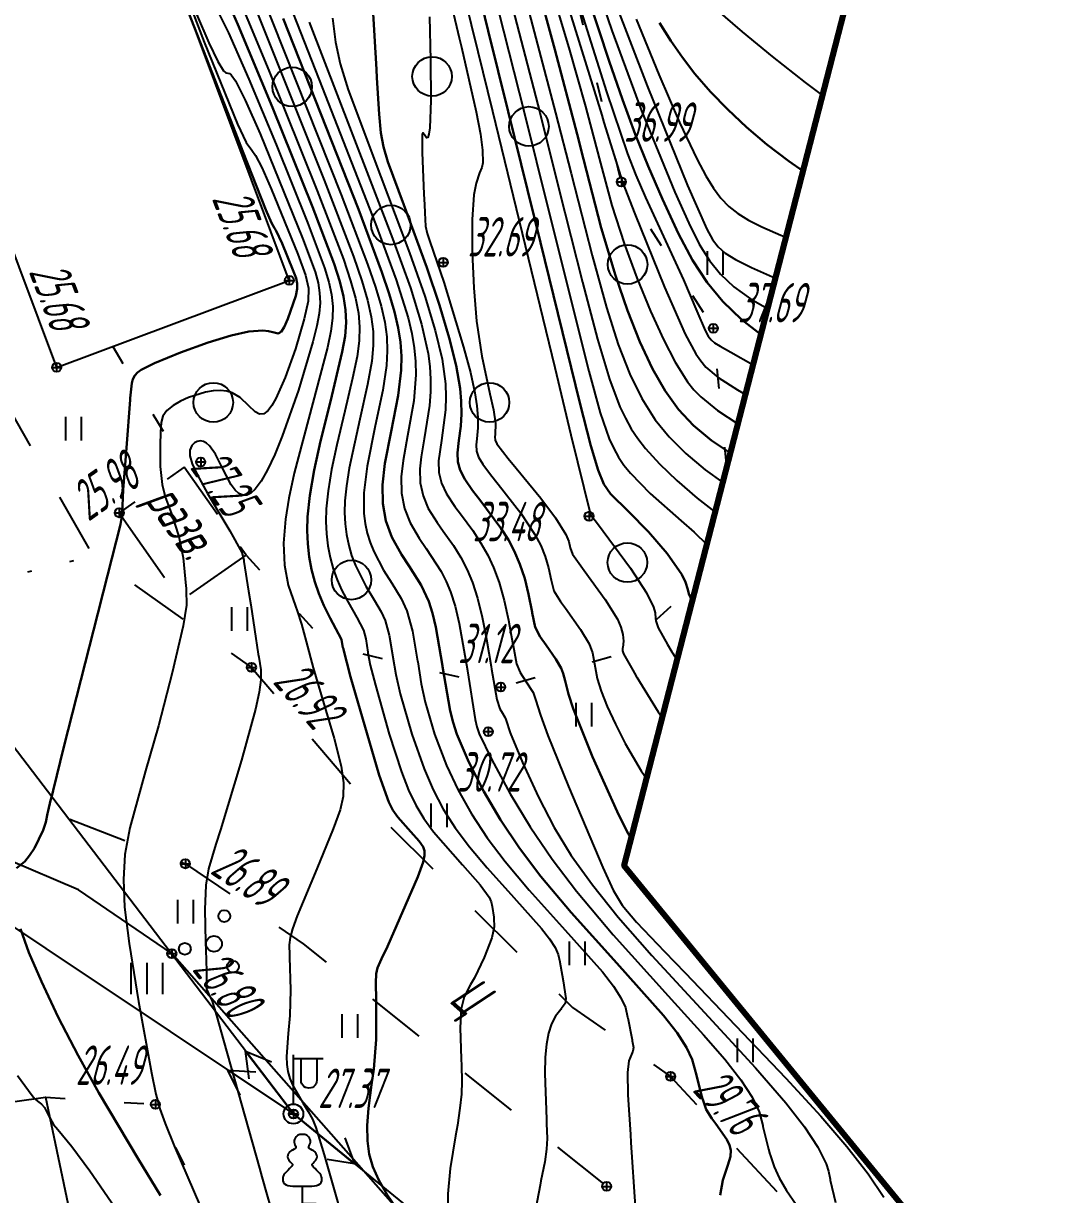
# Model space of a CAD drawing. Extents: x 1233805 to 1234355, y 654698 to 655114.
# Drawn here: x 1234247.84 to 1234273.72, y 654928.25 to 654957.94 of the extents above; entities that cross this region are included whole.
import ezdxf

# ---------------------------------------------------------------- set-up
doc = ezdxf.new("R2010")
doc.units = 0
for name, pattern in [('ИИDash_05_15', [2, 0.5, -1.5]), ('ИИDash_15_15', [3, 1.5, -1.5]), ('ИИDash_20_10', [3, 2, -1]), ('ИИDot', [1, 0, -1])]:
    doc.linetypes.add(name, pattern=pattern)
for name, color, linetype, lineweight in [('ИИ_ГОРИЗОНТАЛИ_ОСН', 32, 'Continuous', 25), ('ИИ_ГОРИЗОНТАЛИ_УТОЛЩ', 32, 'Continuous', 30), ('ИИ_ДОРОГИ_АД', 7, 'Continuous', 25), ('ИИ_ЛЭП_НН', 250, 'Continuous', 25), ('ИИ_ОГРАДЫ', 7, 'Continuous', 25), ('ИИ_ОТМЕТКИ', 7, 'Continuous', 25), ('ИИ_СООРУЖЕНИЕ', 7, 'Continuous', 25), ('ИИ_СТРОЕНИЕ', 7, 'Continuous', 25), ('ИИ_УГОДЬЯ', 7, 'Continuous', 25)]:
    doc.layers.add(name, color=color, linetype=linetype, lineweight=lineweight)
doc.layers.add('Оформление точек', color=7, linetype='Continuous')
doc.styles.add('VNIPISIMPLEXCUR', font='simplex.shx', dxfattribs={"width": 0.8, "oblique": 15})
doc.styles.add('ГОСТ 2.304 КУРСИВ', font='cs_gost2304.shx', dxfattribs={"oblique": 15})
doc.linetypes.add('ИИ052801П', pattern='A,2,[39,3dservice.shx,S=0.8,R=0,X=0,Y=0],2', length=4)
doc.linetypes.add('ИИ054751', pattern='A,2.5,[1,3dservice.shx,S=0.8,R=0,X=0,Y=0],2.5', length=5)

# ---------------------------------------------------------------- blocks, each defined once
blk = doc.blocks.new('ИИ05401')
at = {"color": 0, "linetype": 'Continuous', "lineweight": 25}
for points in [[(-0.4, 1.2), (-0.4, 0)], [(0.4, 1.2), (0.4, 0)]]:
    blk.add_lwpolyline(points, dxfattribs=at)
blk = doc.blocks.new('ИИ053881')
at = {"color": 0, "linetype": 'Continuous', "lineweight": 25}
blk.add_lwpolyline([(0, 0.875), (0.129, 0.876), (0.342, 0.878), (0.479, 0.882), (0.614, 0.891), (0.726, 0.907), (0.816, 0.94), (0.906, 1), (0.956, 1.071), (0.983, 1.151), (0.991, 1.231), (0.986, 1.295), (0.963, 1.379), (0.932, 1.445), (0.884, 1.516), (0.798, 1.61), (0.719, 1.692), (0.646, 1.766), (0.575, 1.842), (0.536, 1.889), (0.511, 1.929), (0.501, 1.967), (0.504, 1.992), (0.518, 2.017), (0.545, 2.049), (0.608, 2.115), (0.679, 2.198), (0.732, 2.29), (0.745, 2.372), (0.736, 2.444), (0.709, 2.515), (0.672, 2.575), (0.633, 2.617), (0.596, 2.646), (0.548, 2.678), (0.495, 2.709), (0.408, 2.76), (0.363, 2.789), (0.336, 2.812), (0.324, 2.831), (0.321, 2.846), (0.325, 2.865), (0.335, 2.89), (0.353, 2.928), (0.372, 2.968), (0.4, 3.034), (0.413, 3.103), (0.412, 3.19), (0.398, 3.247), (0.363, 3.319), (0.32, 3.377), (0.284, 3.414), (0.246, 3.444), (0.181, 3.476), (0.125, 3.489), (0.07, 3.496), (0, 3.5), (-0.07, 3.496), (-0.125, 3.489), (-0.181, 3.476), (-0.246, 3.444), (-0.284, 3.414), (-0.32, 3.377), (-0.363, 3.319), (-0.398, 3.247), (-0.412, 3.19), (-0.413, 3.103), (-0.4, 3.034), (-0.372, 2.968), (-0.353, 2.928), (-0.335, 2.89), (-0.325, 2.865), (-0.321, 2.846), (-0.324, 2.831), (-0.336, 2.812), (-0.363, 2.789), (-0.408, 2.76), (-0.495, 2.709), (-0.548, 2.678), (-0.596, 2.646), (-0.633, 2.617), (-0.672, 2.575), (-0.709, 2.515), (-0.736, 2.444), (-0.745, 2.372), (-0.732, 2.29), (-0.679, 2.198), (-0.608, 2.115), (-0.545, 2.049), (-0.518, 2.017), (-0.504, 1.992), (-0.501, 1.967), (-0.511, 1.929), (-0.536, 1.889), (-0.575, 1.842), (-0.646, 1.766), (-0.719, 1.692), (-0.798, 1.61), (-0.884, 1.516), (-0.932, 1.445), (-0.963, 1.379), (-0.986, 1.295), (-0.991, 1.231), (-0.983, 1.151), (-0.956, 1.071), (-0.906, 1), (-0.816, 0.94), (-0.726, 0.907), (-0.614, 0.891), (-0.479, 0.882), (-0.342, 0.878), (-0.129, 0.876)], close=True, dxfattribs=at)
blk.add_lwpolyline([(0, 0.875), (0, 0), (0.7, 0)], dxfattribs=at)
blk = doc.blocks.new('ИИ05394')
at = {"color": 0, "linetype": 'Continuous', "lineweight": 25}
for centre, radius in [((0.52, 1.407), 0.3), ((-1.479, -0.253), 0.3), ((0, 0), 0.4), ((0.958, -1.154), 0.3)]:
    blk.add_circle(centre, radius, dxfattribs=at)
blk = doc.blocks.new('ии05402')
at = {"color": 0, "linetype": 'Continuous', "lineweight": 25}
for points in [[(-0.8, 0), (-0.8, 1.6)], [(0, 0), (0, 1.6)], [(0.8, 0), (0.8, 1.6)]]:
    blk.add_lwpolyline(points, dxfattribs=at)
blk = doc.blocks.new('ИИ05368')
at = {"color": 0, "linetype": 'Continuous'}
blk.add_circle((0, 0), 1, dxfattribs=at)
blk = doc.blocks.new('ИИ0511015')
at = {"linetype": 'Continuous', "lineweight": 25}
blk.add_hatch(color=0, dxfattribs=at).paths.add_polyline_path([(-0.05, 0, 1), (0.05, 0, 1)])
at = {"color": 0, "linetype": 'Continuous', "lineweight": 25, "flags": 128}
for points in [[(0, 0.5), (0, 3)], [(0, 2.806), (1.5, 2.806)], [(1.184, 2.806), (1.184, 1.706), (1.174, 1.617), (1.144, 1.532), (1.096, 1.456), (1.033, 1.393), (0.957, 1.345), (0.873, 1.316), (0.784, 1.306), (0.695, 1.316), (0.61, 1.345), (0.534, 1.393), (0.471, 1.456), (0.423, 1.532), (0.394, 1.617), (0.384, 1.706), (0.384, 2.806)]]:
    blk.add_lwpolyline(points, dxfattribs=at)
at = {"color": 0, "linetype": 'Continuous', "lineweight": 25}
for radius in [0.5, 0.05]:
    blk.add_circle((0, 0), radius, dxfattribs=at)
blk = doc.blocks.new('ИИ051144')
at = {"color": 0, "linetype": 'Continuous', "lineweight": 25, "flags": 128}
for points in [[(2.775, 0.707), (4, 0), (2.775, -0.707)], [(4, 0), (0, 0)]]:
    blk.add_lwpolyline(points, dxfattribs=at)
blk = doc.blocks.new('PICKET')
at = {"color": 0, "linetype": 'Continuous', "lineweight": 25}
for p, q in [((-0.23, 0), (0.23, 0)), ((0, 0.23), (0, -0.23))]:
    blk.add_line(p, q, dxfattribs=at)
blk.add_circle((0, 0), 0.23, dxfattribs=at)
at = {"color": 0, "linetype": 'Continuous', "style": 'VNIPISIMPLEXCUR', "oblique": 15, "width": 0.8}
blk.add_attdef('OTMETKA', (1.25, 0.3), '', height=2, dxfattribs=at)
at = {"color": 8, "linetype": 'Continuous', "style": 'VNIPISIMPLEXCUR', "oblique": 15, "width": 0.8, "flags": 1}
blk.add_attdef('NOMER', (1.25, -2.7), '', height=2, dxfattribs=at)

msp = doc.modelspace()

# ---------------------------------------------------------------- linework, layer by layer
at = {"layer": 'ИИ_ГОРИЗОНТАЛИ_ОСН', "flags": 128}
for points, elevation in [([(1234251.431, 654964.046), (1234255.463, 654953.969), (1234256.206, 654952.03), (1234256.417, 654951.416), (1234256.562, 654950.924), (1234256.656, 654950.506), (1234256.702, 654950.135), (1234256.706, 654949.776), (1234256.669, 654949.381), (1234256.565, 654948.791), (1234256.367, 654947.909), (1234256.098, 654946.669), (1234256.027, 654946.221), (1234255.99, 654945.837), (1234255.982, 654945.543), (1234255.996, 654945.258), (1234256.03, 654944.981), (1234256.085, 654944.71), (1234256.159, 654944.45), (1234256.255, 654944.195), (1234256.52, 654943.672), (1234256.739, 654943.312), (1234256.91, 654943.024), (1234257.009, 654942.805), (1234257.109, 654942.435), (1234257.201, 654941.886), (1234257.203, 654941.872), (1234257.277, 654941.435), (1234257.393, 654940.947), (1234257.685, 654939.927), (1234257.994, 654939.047), (1234258.226, 654938.509), (1234258.481, 654938.024), (1234258.782, 654937.551), (1234259.143, 654937.068), (1234259.595, 654936.531), (1234260.27, 654935.782), (1234260.968, 654935), (1234261.173, 654934.736), (1234261.315, 654934.516), (1234261.397, 654934.334), (1234261.438, 654934.151), (1234261.439, 654934.142), (1234261.495, 654933.814), (1234261.521, 654933.673), (1234261.586, 654933.22), (1234261.571, 654933.093), (1234261.471, 654932.957), (1234261.461, 654932.945), (1234261.323, 654932.77), (1234261.222, 654932.576), (1234261.146, 654932.341), (1234261.095, 654932.067), (1234261.068, 654931.737), (1234261.059, 654931.318), (1234261.095, 654930.162), (1234261.101, 654930.049), (1234261.113, 654929.675), (1234261.099, 654929.403), (1234261.054, 654929.084), (1234260.958, 654928.596), (1234260.935, 654928.49), (1234260.736, 654927.435)], 29), ([(1234250.125, 654963.475), (1234252.426, 654957.468), (1234253.27, 654955.39), (1234253.49, 654954.925), (1234253.63, 654954.725), (1234253.727, 654954.596), (1234253.881, 654954.287), (1234254.117, 654953.752), (1234254.795, 654952.096), (1234254.993, 654951.563), (1234255.066, 654951.231), (1234255.057, 654950.902), (1234254.96, 654950.452), (1234254.733, 654949.691), (1234254.473, 654948.965), (1234254.239, 654948.435), (1234254.135, 654948.252), (1234254.042, 654948.126), (1234253.935, 654948.043), (1234253.828, 654948.034), (1234253.716, 654948.095), (1234253.558, 654948.247), (1234253.333, 654948.461), (1234253.134, 654948.578), (1234252.993, 654948.617), (1234252.832, 654948.633), (1234252.652, 654948.625), (1234252.457, 654948.593), (1234252.028, 654948.459), (1234251.82, 654948.362), (1234251.64, 654948.258), (1234251.475, 654948.125), (1234251.376, 654947.985), (1234251.33, 654947.826), (1234251.316, 654947.582), (1234251.315, 654947.508), (1234251.309, 654947.318), (1234251.305, 654946.706), (1234251.357, 654946.249), (1234251.436, 654945.944), (1234251.582, 654945.535), (1234251.784, 654944.934), (1234251.889, 654944.394), (1234251.959, 654943.687), (1234251.963, 654943.622), (1234251.966, 654943.582), (1234251.973, 654943.19), (1234251.887, 654942.673), (1234251.611, 654941.474), (1234251.262, 654940.132), (1234250.939, 654938.994), (1234250.542, 654937.55), (1234250.415, 654936.871), (1234250.381, 654936.24), (1234250.405, 654935.535), (1234250.517, 654934.614), (1234250.759, 654933.144), (1234251.089, 654931.341), (1234251.201, 654930.796), (1234251.299, 654930.428), (1234251.43, 654930.055), (1234251.661, 654929.49), (1234252.489, 654927.57)], 26.5), ([(1234260.711, 654961.391), (1234262.497, 654955.614), (1234262.553, 654955.433), (1234263.02, 654953.918), (1234263.335, 654953.116), (1234264.085, 654951.256), (1234264.614, 654950.065), (1234264.884, 654949.565), (1234265.009, 654949.384), (1234265.139, 654949.23), (1234265.445, 654948.965), (1234265.941, 654948.652), (1234266.142, 654948.538)], 37), ([(1234260.041, 654960.556), (1234261.33, 654955.672), (1234261.72, 654954.136), (1234262.254, 654952.056), (1234262.618, 654950.743), (1234262.918, 654949.799), (1234263.207, 654949.052), (1234263.513, 654948.43), (1234263.854, 654947.896), (1234264.208, 654947.462), (1234264.628, 654947.04), (1234265.118, 654946.626), (1234265.565, 654946.3)], 35.5), ([(1234253.283, 654960.174), (1234255.897, 654953.6), (1234256.565, 654951.835), (1234256.764, 654951.252), (1234256.904, 654950.777), (1234256.998, 654950.366), (1234257.05, 654949.997), (1234257.064, 654949.642), (1234257.042, 654949.266), (1234256.95, 654948.643), (1234256.759, 654947.736), (1234256.55, 654946.719), (1234256.465, 654946.04), (1234256.471, 654945.514), (1234256.504, 654945.263), (1234256.556, 654945.019), (1234256.627, 654944.785), (1234256.718, 654944.554), (1234256.971, 654944.077), (1234257.181, 654943.747), (1234257.418, 654943.361), (1234257.561, 654943.046), (1234257.702, 654942.534), (1234257.832, 654941.771), (1234257.834, 654941.757), (1234257.925, 654941.195), (1234258.025, 654940.73), (1234258.257, 654939.926), (1234258.563, 654939.129), (1234258.859, 654938.502), (1234259.198, 654937.899), (1234259.593, 654937.298), (1234260.048, 654936.692), (1234260.66, 654935.965), (1234261.574, 654934.951), (1234262.517, 654933.894), (1234262.793, 654933.538), (1234262.985, 654933.241), (1234263.097, 654932.995), (1234263.154, 654932.746), (1234263.157, 654932.731), (1234263.267, 654932.172), (1234263.273, 654932.149), (1234263.304, 654931.982), (1234263.288, 654931.883), (1234263.266, 654931.841), (1234263.188, 654931.64), (1234263.154, 654931.345), (1234263.162, 654930.781), (1234263.225, 654929.776), (1234263.239, 654929.573), (1234263.344, 654927.951)], 29.5), ([(1234254.093, 654959.685), (1234255.336, 654956.51), (1234256.763, 654952.862), (1234257.287, 654951.439), (1234257.589, 654950.476), (1234257.684, 654950.078), (1234257.748, 654949.717), (1234257.782, 654949.374), (1234257.788, 654949.035), (1234257.733, 654948.377), (1234257.577, 654947.487), (1234257.462, 654946.862), (1234257.414, 654946.446), (1234257.422, 654946.031), (1234257.498, 654945.646), (1234257.642, 654945.28), (1234257.873, 654944.888), (1234258.051, 654944.628), (1234258.427, 654944.049), (1234258.558, 654943.792), (1234258.666, 654943.529), (1234258.781, 654943.167), (1234258.887, 654942.73), (1234259.094, 654941.541), (1234259.096, 654941.527), (1234259.291, 654940.298), (1234259.333, 654940.106), (1234259.395, 654939.929), (1234259.701, 654939.292), (1234260.176, 654938.41), (1234260.683, 654937.576), (1234261.245, 654936.751), (1234261.859, 654935.941), (1234262.791, 654934.833), (1234264.183, 654933.288), (1234265.075, 654932.304), (1234265.614, 654931.681), (1234266.022, 654931.159), (1234266.313, 654930.716), (1234266.488, 654930.351), (1234266.579, 654930.004), (1234266.584, 654929.977), (1234266.725, 654929.403), (1234266.761, 654929.278), (1234266.765, 654929.262), (1234266.864, 654928.958), (1234266.994, 654928.673), (1234267.179, 654928.355), (1234267.422, 654928.003)], 30.5), ([(1234261.487, 654959.81), (1234262.618, 654956.21), (1234263.154, 654954.634), (1234263.365, 654954.092), (1234263.608, 654953.531), (1234264.061, 654952.543), (1234264.566, 654951.438), (1234264.904, 654950.649), (1234265.117, 654950.159), (1234265.193, 654950.017), (1234265.267, 654949.921), (1234265.355, 654949.846), (1234265.499, 654949.758), (1234265.771, 654949.605), (1234266.334, 654949.286)], 37.5), ([(1234260.989, 654959.579), (1234261.665, 654957.319), (1234262.088, 654955.835), (1234262.432, 654954.53), (1234262.466, 654954.396), (1234262.753, 654953.328), (1234263.068, 654952.359), (1234263.39, 654951.49), (1234263.733, 654950.647), (1234264.059, 654949.925), (1234264.355, 654949.35), (1234264.671, 654948.854), (1234264.833, 654948.654), (1234265.009, 654948.472), (1234265.43, 654948.129), (1234265.95, 654947.793)], 36.5), ([(1234262.166, 654959.493), (1234262.75, 654957.765), (1234263.508, 654955.722), (1234264.354, 654953.661), (1234264.701, 654952.88), (1234264.97, 654952.347), (1234265.229, 654951.929), (1234265.504, 654951.585), (1234265.846, 654951.263), (1234266.265, 654950.963), (1234266.702, 654950.712)], 38.5), ([(1234252.999, 654959.307), (1234254.063, 654956.746), (1234255.286, 654953.695), (1234255.95, 654951.963), (1234256.133, 654951.42), (1234256.255, 654950.98), (1234256.33, 654950.599), (1234256.36, 654950.248), (1234256.349, 654949.897), (1234256.296, 654949.497), (1234256.185, 654948.948), (1234255.987, 654948.115), (1234255.781, 654947.256), (1234255.65, 654946.633), (1234255.561, 654946.095), (1234255.515, 654945.634), (1234255.507, 654945.315), (1234255.52, 654945.003), (1234255.556, 654944.7), (1234255.613, 654944.404), (1234255.691, 654944.118), (1234255.791, 654943.839), (1234255.913, 654943.564), (1234256.068, 654943.267), (1234256.29, 654942.883), (1234256.456, 654942.563), (1234256.516, 654942.337), (1234256.571, 654942), (1234256.572, 654941.987), (1234256.629, 654941.675), (1234256.76, 654941.163), (1234257.113, 654939.927), (1234257.424, 654938.965), (1234257.604, 654938.499), (1234257.783, 654938.123), (1234257.985, 654937.786), (1234258.238, 654937.444), (1234258.966, 654936.614), (1234259.419, 654936.106), (1234259.644, 654935.791), (1234259.697, 654935.674), (1234259.721, 654935.556), (1234259.721, 654935.553), (1234259.761, 654935.282), (1234259.764, 654935.26), (1234259.772, 654935.038), (1234259.709, 654934.762), (1234259.516, 654934.257), (1234259.27, 654933.748), (1234259.173, 654933.58), (1234259.011, 654933.267), (1234258.937, 654932.957), (1234258.914, 654932.476), (1234258.935, 654931.691), (1234258.942, 654931.527), (1234258.951, 654931.127), (1234258.94, 654930.799), (1234258.904, 654930.438), (1234258.839, 654930.011), (1234258.791, 654929.742), (1234258.656, 654928.915), (1234258.595, 654928.27), (1234258.596, 654927.694)], 28.5), ([(1234260.088, 654958.933), (1234260.93, 654955.683), (1234261.423, 654953.717), (1234262.01, 654951.379), (1234262.392, 654949.936), (1234262.692, 654948.927), (1234262.957, 654948.223), (1234263.096, 654947.932), (1234263.245, 654947.667), (1234263.412, 654947.416), (1234263.604, 654947.169), (1234263.959, 654946.778), (1234264.4, 654946.357), (1234264.92, 654945.91), (1234265.374, 654945.555)], 35), ([(1234259.021, 654958.609), (1234259.359, 654957.226), (1234259.73, 654955.716), (1234261.305, 654949.215), (1234261.716, 654947.512), (1234262.216, 654945.495), (1234262.391, 654945.26), (1234262.532, 654945.073), (1234263.224, 654944.131), (1234263.634, 654943.508), (1234263.81, 654943.144), (1234263.85, 654942.998), (1234263.864, 654942.853), (1234263.867, 654942.794), (1234263.925, 654942.62), (1234264.167, 654942.198), (1234264.278, 654942.009), (1234264.294, 654941.982), (1234264.407, 654941.8)], 33.5), ([(1234262.815, 654958.542), (1234263.647, 654956.359), (1234264.673, 654953.836), (1234265.16, 654952.724), (1234265.304, 654952.465), (1234265.445, 654952.282), (1234265.629, 654952.116), (1234265.89, 654951.954), (1234266.293, 654951.755), (1234266.901, 654951.487)], 39), ([(1234252.229, 654958.178), (1234252.541, 654957.446), (1234252.766, 654956.973), (1234252.914, 654956.737), (1234252.967, 654956.691), (1234253.022, 654956.678), (1234253.068, 654956.669), (1234253.109, 654956.639), (1234253.215, 654956.49), (1234253.461, 654955.996), (1234253.837, 654955.141), (1234254.918, 654952.495), (1234255.233, 654951.645), (1234255.309, 654951.365), (1234255.349, 654951.115), (1234255.358, 654950.862), (1234255.335, 654950.59), (1234255.278, 654950.273), (1234255.179, 654949.867), (1234254.816, 654948.642), (1234254.401, 654947.477), (1234254.209, 654947.011), (1234254.028, 654946.628), (1234253.863, 654946.333), (1234253.715, 654946.131), (1234253.608, 654946.033), (1234253.504, 654945.983), (1234253.402, 654945.98), (1234253.301, 654946.024), (1234253.204, 654946.112), (1234253.105, 654946.247), (1234252.87, 654946.703), (1234252.711, 654947.025), (1234252.561, 654947.232), (1234252.483, 654947.299), (1234252.405, 654947.34), (1234252.325, 654947.356), (1234252.248, 654947.345), (1234252.174, 654947.307), (1234252.111, 654947.245), (1234252.057, 654947.126), (1234252.06, 654946.977), (1234252.119, 654946.779), (1234252.244, 654946.509), (1234252.507, 654946.028), (1234252.942, 654945.292), (1234253.07, 654945.079), (1234253.374, 654944.53), (1234253.424, 654944.335), (1234253.426, 654944.322), (1234253.43, 654944.301), (1234253.549, 654943.55), (1234253.601, 654943.202), (1234253.794, 654941.95), (1234253.808, 654941.872), (1234253.855, 654941.556), (1234253.857, 654941.301), (1234253.817, 654940.985), (1234253.725, 654940.56), (1234253.371, 654939.264), (1234252.833, 654937.496), (1234252.717, 654937.134), (1234252.529, 654936.511), (1234252.462, 654936.092), (1234252.44, 654935.481), (1234252.453, 654934.648), (1234252.472, 654934.213), (1234252.483, 654933.893), (1234252.478, 654933.741), (1234252.485, 654933.46), (1234252.576, 654933.252), (1234252.617, 654933.177), (1234252.734, 654932.794), (1234252.909, 654932.158), (1234253.822, 654928.922), (1234253.884, 654928.703), (1234254.011, 654928.256), (1234254.378, 654926.969)], 27), ([(1234252.704, 654958.383), (1234253.041, 654957.705), (1234253.558, 654956.53), (1234254.247, 654954.871), (1234255.041, 654952.895), (1234255.474, 654951.745), (1234255.585, 654951.378), (1234255.652, 654951.066), (1234255.682, 654950.769), (1234255.676, 654950.468), (1234255.634, 654950.137), (1234255.55, 654949.727), (1234255.177, 654948.32), (1234254.707, 654946.539), (1234254.569, 654945.904), (1234254.482, 654945.377), (1234254.433, 654944.762), (1234254.457, 654944.204), (1234254.552, 654943.701), (1234254.734, 654943.167), (1234254.779, 654943.049), (1234254.892, 654942.714), (1234255.01, 654942.273), (1234255.188, 654941.608), (1234255.391, 654940.923), (1234255.717, 654939.813), (1234255.89, 654939.111), (1234255.954, 654938.686), (1234255.947, 654938.341), (1234255.871, 654938.003), (1234255.694, 654937.525), (1234255.275, 654936.513), (1234254.783, 654935.319), (1234254.661, 654934.988), (1234254.6, 654934.766), (1234254.578, 654934.58), (1234254.582, 654934.319), (1234254.585, 654934.27), (1234254.609, 654933.438), (1234254.593, 654932.794), (1234254.553, 654932.334), (1234254.512, 654931.753), (1234254.519, 654931.548), (1234254.544, 654931.369), (1234254.593, 654931.194), (1234254.669, 654931.012), (1234254.924, 654930.578), (1234255.061, 654930.36), (1234255.164, 654930.163), (1234255.254, 654929.948), (1234255.467, 654929.256), (1234256.002, 654927.364)], 27.5), ([(1234258.706, 654958.329), (1234258.882, 654957.575), (1234258.94, 654957.339), (1234259.314, 654955.701), (1234259.423, 654955.131), (1234259.479, 654954.727), (1234259.481, 654954.407), (1234259.455, 654954.288), (1234259.403, 654954.15), (1234259.313, 654953.894), (1234259.258, 654953.595), (1234259.217, 654952.975), (1234259.216, 654952.142), (1234259.254, 654951.235), (1234259.327, 654950.397), (1234259.458, 654949.51), (1234259.663, 654948.549), (1234259.753, 654948.148), (1234259.802, 654947.802), (1234259.794, 654947.524), (1234259.789, 654947.462), (1234259.798, 654947.378), (1234259.843, 654947.285), (1234260.128, 654946.913), (1234260.329, 654946.67), (1234260.951, 654945.908), (1234261.33, 654945.406), (1234261.588, 654944.982), (1234261.66, 654944.81), (1234261.7, 654944.648), (1234261.701, 654944.645), (1234261.757, 654944.486), (1234261.965, 654944.19), (1234262.051, 654944.076), (1234262.588, 654943.34), (1234262.894, 654942.84), (1234262.984, 654942.637), (1234263.036, 654942.451), (1234263.051, 654942.284), (1234263.03, 654942.121), (1234263.027, 654942.11), (1234263.021, 654942.039), (1234263.046, 654941.963), (1234263.283, 654941.544), (1234263.372, 654941.393), (1234263.387, 654941.367), (1234263.93, 654940.49), (1234264.032, 654940.346)], 33), ([(1234259.878, 654958.256), (1234260.53, 654955.694), (1234261.145, 654953.207), (1234262.167, 654949.128), (1234262.46, 654948.071), (1234262.689, 654947.412), (1234262.801, 654947.163), (1234262.922, 654946.945), (1234263.06, 654946.743), (1234263.229, 654946.536), (1234263.729, 654946.027), (1234264.508, 654945.332), (1234264.843, 654945.04), (1234265.162, 654944.734)], 34.5), ([(1234265.379, 654958.313), (1234266.057, 654957.729), (1234266.821, 654957.1), (1234267.655, 654956.443), (1234268.093, 654956.116)], 40.5), ([(1234255.084, 654957.973), (1234256.146, 654955.211), (1234257.196, 654952.493), (1234257.65, 654951.236), (1234257.933, 654950.32), (1234258.098, 654949.573), (1234258.142, 654949.24), (1234258.161, 654948.92), (1234258.158, 654948.599), (1234258.131, 654948.256), (1234258, 654947.412), (1234257.922, 654946.954), (1234257.889, 654946.649), (1234257.898, 654946.292), (1234257.968, 654945.964), (1234258.103, 654945.647), (1234258.324, 654945.293), (1234258.48, 654945.073), (1234258.74, 654944.704), (1234258.927, 654944.399), (1234259.087, 654944.09), (1234259.219, 654943.771), (1234259.347, 654943.37), (1234259.467, 654942.89), (1234259.579, 654942.335), (1234259.695, 654941.638), (1234259.705, 654941.575), (1234259.838, 654940.805), (1234259.915, 654940.561), (1234259.984, 654940.454), (1234260.045, 654940.357), (1234260.066, 654940.293), (1234260.176, 654939.958), (1234260.489, 654939.203), (1234260.893, 654938.323), (1234261.288, 654937.556), (1234261.721, 654936.851), (1234262.26, 654936.099), (1234262.917, 654935.285), (1234263.77, 654934.313), (1234265.098, 654932.868), (1234266.391, 654931.461), (1234267.163, 654930.575), (1234267.638, 654929.967), (1234267.978, 654929.451), (1234268.184, 654929.027), (1234268.243, 654928.841), (1234268.283, 654928.64), (1234268.287, 654928.619), (1234268.422, 654928.052)], 31), ([(1234255.677, 654958.072), (1234255.749, 654957.465), (1234255.868, 654956.919), (1234256.074, 654956.262), (1234256.899, 654954.055), (1234257.629, 654952.124), (1234258.014, 654951.027), (1234258.279, 654950.156), (1234258.45, 654949.426), (1234258.534, 654948.805), (1234258.546, 654948.479), (1234258.534, 654948.145), (1234258.434, 654947.372), (1234258.364, 654946.852), (1234258.373, 654946.557), (1234258.438, 654946.286), (1234258.564, 654946.017), (1234258.775, 654945.698), (1234258.941, 654945.474), (1234259.227, 654945.084), (1234259.436, 654944.767), (1234259.612, 654944.457), (1234259.756, 654944.15), (1234259.898, 654943.764), (1234260.025, 654943.315), (1234260.138, 654942.809), (1234260.246, 654942.197), (1234260.251, 654942.168), (1234260.336, 654941.706), (1234260.427, 654941.487), (1234260.567, 654941.274), (1234260.756, 654940.976), (1234260.816, 654940.801), (1234260.942, 654940.408), (1234261.133, 654939.893), (1234261.659, 654938.599), (1234262.525, 654936.545), (1234262.786, 654935.966), (1234263.018, 654935.591), (1234263.382, 654935.153), (1234264.085, 654934.411), (1234264.61, 654933.871), (1234267.164, 654931.203), (1234268.047, 654930.238), (1234268.712, 654929.469), (1234269.254, 654928.775), (1234269.643, 654928.185)], 31.5), ([(1234258.129, 654958.105), (1234258.161, 654957.007), (1234258.164, 654955.985), (1234258.138, 654955.296), (1234258.117, 654955.133), (1234258.09, 654955.051), (1234258.056, 654955.045), (1234258.008, 654955.115), (1234257.967, 654955.17), (1234257.947, 654955.126), (1234257.944, 654954.666), (1234257.99, 654953.614), (1234258.003, 654953.354), (1234258.012, 654953.141), (1234258.033, 654952.798), (1234258.075, 654952.616), (1234258.145, 654952.415), (1234258.495, 654951.386), (1234258.998, 654949.738), (1234259.168, 654949.089), (1234259.281, 654948.574), (1234259.331, 654948.247), (1234259.356, 654947.951), (1234259.355, 654947.685), (1234259.329, 654947.409), (1234259.314, 654947.259), (1234259.323, 654947.098), (1234259.376, 654946.946), (1234259.484, 654946.766), (1234259.677, 654946.508), (1234259.872, 654946.264), (1234260.448, 654945.524), (1234260.806, 654944.988), (1234260.951, 654944.709), (1234261.067, 654944.426), (1234261.152, 654944.143), (1234261.216, 654943.831), (1234261.217, 654943.824), (1234261.283, 654943.56), (1234261.452, 654943.289), (1234261.579, 654943.116), (1234261.962, 654942.577), (1234262.177, 654942.214), (1234262.266, 654941.982), (1234262.314, 654941.705), (1234262.381, 654941.332), (1234262.482, 654941.012), (1234262.639, 654940.623), (1234262.845, 654940.178), (1234263.095, 654939.689), (1234263.499, 654938.991), (1234263.634, 654938.801)], 32.5), ([(1234263.372, 654958.048), (1234263.944, 654956.649), (1234264.472, 654955.432), (1234264.917, 654954.491), (1234265.136, 654954.076), (1234265.329, 654953.762), (1234265.518, 654953.511), (1234265.719, 654953.303), (1234265.945, 654953.123), (1234266.216, 654952.955), (1234266.556, 654952.783), (1234267.033, 654952.573), (1234267.167, 654952.519)], 39.5), ([(1234247.689, 654931.266), (1234248.064, 654930.765), (1234248.132, 654930.677), (1234248.2, 654930.622), (1234248.301, 654930.54), (1234248.372, 654930.458), (1234248.468, 654930.276), (1234248.605, 654930.026), (1234248.712, 654929.898), (1234249.069, 654929.467), (1234249.523, 654928.856), (1234250.7, 654927.148)], 25.5)]:
    msp.add_lwpolyline(points, dxfattribs=dict(at, elevation=elevation))
at = {"layer": 'ИИ_ГОРИЗОНТАЛИ_УТОЛЩ', "flags": 128}
for points, elevation in [([(1234256.43, 654962.9), (1234256.788, 654956.773), (1234256.8, 654956.559), (1234256.855, 654955.642), (1234256.899, 654955.17), (1234256.964, 654954.817), (1234257.078, 654954.435), (1234257.478, 654953.344), (1234258.062, 654951.755), (1234258.383, 654950.802), (1234258.63, 654949.974), (1234258.805, 654949.27), (1234258.908, 654948.689), (1234258.937, 654948.362), (1234258.942, 654948.043), (1234258.923, 654947.731), (1234258.877, 654947.369), (1234258.839, 654947.056), (1234258.848, 654946.825), (1234258.908, 654946.614), (1234259.024, 654946.39), (1234259.226, 654946.103), (1234259.407, 654945.868), (1234259.942, 654945.145), (1234260.131, 654944.847), (1234260.281, 654944.569), (1234260.425, 654944.236), (1234260.546, 654943.871), (1234260.645, 654943.476), (1234260.731, 654943.014), (1234260.733, 654943), (1234260.809, 654942.634), (1234260.939, 654942.388), (1234261.088, 654942.177), (1234261.331, 654941.827), (1234261.467, 654941.595), (1234261.521, 654941.459), (1234261.569, 654941.273), (1234261.656, 654940.937), (1234261.775, 654940.575), (1234262.263, 654939.351), (1234262.888, 654937.959), (1234263.171, 654937.4), (1234263.244, 654937.283)], 32), ([(1234259.109, 654959.838), (1234259.617, 654957.754), (1234260.13, 654955.705), (1234260.943, 654952.387), (1234261.941, 654948.32), (1234262.223, 654947.232), (1234262.406, 654946.616), (1234262.551, 654946.262), (1234262.722, 654946.016), (1234263.172, 654945.566), (1234263.687, 654945.056), (1234264.157, 654944.501), (1234264.525, 654943.968), (1234264.622, 654943.774), (1234264.676, 654943.593), (1234264.707, 654943.479), (1234264.792, 654943.298)], 34), ([(1234252.621, 654959.414), (1234253.278, 654957.918), (1234254.155, 654955.808), (1234255.164, 654953.295), (1234255.713, 654951.851), (1234255.86, 654951.397), (1234255.954, 654951.022), (1234256.006, 654950.683), (1234256.018, 654950.358), (1234255.992, 654950.017), (1234255.923, 654949.612), (1234255.62, 654948.357), (1234255.368, 654947.352), (1234255.206, 654946.614), (1234255.096, 654945.975), (1234255.04, 654945.431), (1234255.031, 654945.086), (1234255.045, 654944.749), (1234255.081, 654944.42), (1234255.141, 654944.099), (1234255.223, 654943.789), (1234255.328, 654943.485), (1234255.454, 654943.187), (1234255.617, 654942.862), (1234255.829, 654942.469), (1234255.903, 654942.321), (1234255.94, 654942.114), (1234255.942, 654942.102), (1234256.127, 654941.379), (1234256.855, 654938.884), (1234257.102, 654938.196), (1234257.205, 654937.998), (1234257.332, 654937.819), (1234257.662, 654937.445), (1234257.87, 654937.212), (1234257.973, 654937.068), (1234258.004, 654936.965), (1234258.006, 654936.902), (1234258.007, 654936.846), (1234258.007, 654936.845), (1234257.974, 654936.681), (1234257.833, 654936.304), (1234257.068, 654934.538), (1234256.92, 654934.228), (1234256.816, 654933.998), (1234256.78, 654933.847), (1234256.769, 654933.618), (1234256.778, 654933.19), (1234256.783, 654933.004), (1234256.783, 654932.184), (1234256.72, 654931.426), (1234256.665, 654931.03), (1234256.585, 654930.437), (1234256.552, 654930), (1234256.558, 654929.615), (1234256.603, 654929.278), (1234256.697, 654928.95), (1234256.846, 654928.612), (1234257.048, 654928.263), (1234257.34, 654927.842)], 28), ([(1234260.771, 654959.275), (1234261.313, 654957.283), (1234261.873, 654955.136), (1234262.034, 654954.503), (1234262.487, 654952.762), (1234262.843, 654951.551), (1234263.148, 654950.66), (1234263.463, 654949.867), (1234263.783, 654949.186), (1234264.105, 654948.623), (1234264.443, 654948.156), (1234264.825, 654947.75), (1234265.28, 654947.372), (1234265.758, 654947.046)], 36), ([(1234262.147, 654958.629), (1234262.684, 654956.988), (1234263.024, 654956.009), (1234263.349, 654955.134), (1234263.674, 654954.325), (1234264.034, 654953.487), (1234264.441, 654952.609), (1234264.801, 654951.94), (1234265.172, 654951.371), (1234265.564, 654950.889), (1234266.038, 654950.434), (1234266.532, 654950.055)], 38), ([(1234252.02, 654958.243), (1234253.153, 654955.332), (1234253.4, 654954.691), (1234253.983, 654953.214), (1234254.127, 654952.885), (1234254.207, 654952.747), (1234254.238, 654952.702), (1234254.397, 654952.363), (1234254.672, 654951.696), (1234254.753, 654951.48), (1234254.783, 654951.346), (1234254.78, 654951.214), (1234254.741, 654951.036), (1234254.545, 654950.453), (1234254.45, 654950.243), (1234254.37, 654950.121), (1234254.301, 654950.082), (1234254.195, 654950.102), (1234254.05, 654950.139), (1234253.905, 654950.155), (1234253.557, 654950.131), (1234253.11, 654950.03), (1234252.52, 654949.849), (1234251.818, 654949.597), (1234251.162, 654949.329), (1234250.827, 654949.162), (1234250.73, 654949.089), (1234250.662, 654949.013), (1234250.616, 654948.927), (1234250.585, 654948.819), (1234250.546, 654948.445), (1234250.543, 654948.402), (1234250.451, 654947.185), (1234250.369, 654946.118), (1234250.345, 654945.506), (1234250.346, 654945.503), (1234250.298, 654945.236), (1234249.863, 654943.512), (1234249.728, 654942.982), (1234248.868, 654939.601), (1234248.593, 654938.493), (1234248.558, 654938.35), (1234248.528, 654938.238), (1234248.466, 654937.979), (1234248.455, 654937.91), (1234248.412, 654937.695), (1234248.341, 654937.485), (1234248.121, 654937.037), (1234247.998, 654936.847), (1234247.878, 654936.698), (1234247.666, 654936.523)], 26), ([(1234254.421, 654958.066), (1234256.33, 654953.231), (1234256.926, 654951.638), (1234257.111, 654951.087), (1234257.246, 654950.627), (1234257.341, 654950.223), (1234257.398, 654949.857), (1234257.423, 654949.508), (1234257.415, 654949.151), (1234257.339, 654948.506), (1234257.163, 654947.595), (1234257.004, 654946.784), (1234256.94, 654946.243), (1234256.947, 654945.772), (1234257.027, 654945.331), (1234257.18, 654944.916), (1234257.422, 654944.482), (1234257.618, 654944.186), (1234257.924, 654943.703), (1234258.114, 654943.288), (1234258.208, 654942.991), (1234258.294, 654942.632), (1234258.463, 654941.656), (1234258.465, 654941.642), (1234258.658, 654940.514), (1234258.733, 654940.215), (1234258.827, 654939.926), (1234259.132, 654939.21), (1234259.508, 654938.471), (1234259.933, 654937.749), (1234260.415, 654937.03), (1234260.953, 654936.317), (1234261.726, 654935.399), (1234262.879, 654934.12), (1234264.065, 654932.787), (1234264.406, 654932.35), (1234264.647, 654931.981), (1234264.793, 654931.675), (1234264.874, 654931.368), (1234264.88, 654931.334), (1234265.034, 654930.737), (1234265.051, 654930.677), (1234265.057, 654930.657), (1234265.146, 654930.41), (1234265.289, 654930.178), (1234265.39, 654930.044), (1234265.666, 654929.651), (1234265.738, 654929.502), (1234265.771, 654929.373), (1234265.763, 654929.217), (1234265.69, 654928.994), (1234265.568, 654928.619), (1234265.498, 654928.236)], 30), ([(1234263.965, 654957.961), (1234264.249, 654957.504), (1234264.547, 654957.074), (1234264.859, 654956.668), (1234265.253, 654956.211), (1234265.69, 654955.759), (1234266.168, 654955.313), (1234266.685, 654954.876), (1234267.24, 654954.449), (1234267.599, 654954.196)], 40), ([(1234247.766, 654934.985), (1234247.977, 654934.39), (1234248.296, 654933.649), (1234248.725, 654932.752), (1234249.227, 654931.78), (1234249.752, 654930.828), (1234250.749, 654929.16), (1234251.316, 654928.226)], 26)]:
    msp.add_lwpolyline(points, dxfattribs=dict(at, elevation=elevation))
at = {"layer": 'ИИ_ДОРОГИ_АД', "linetype": 'ИИDash_15_15', "flags": 128}
for points in [[(1234213.689, 655099.962), (1234213.921, 655098.753), (1234214.756, 655094.348), (1234215.671, 655090.473), (1234216.569, 655087.125), (1234217.353, 655084.304), (1234217.716, 655082.581), (1234218.19, 655080.016), (1234218.633, 655076.29), (1234218.842, 655072.548), (1234219.103, 655068.474), (1234219.54, 655064.69), (1234219.834, 655061.188), (1234220.106, 655058.8), (1234221.076, 655053.356), (1234221.621, 655046.565), (1234222.197, 655041.188), (1234222.989, 655033.473), (1234223.714, 655026.596), (1234224.004, 655024.428), (1234224.49, 655020.575), (1234225.872, 655015.393), (1234227.486, 655007.795), (1234229.28, 654999.274), (1234233.77, 654983.899), (1234235.28, 654979.948), (1234242.599, 654962.411), (1234246.914, 654949.166), (1234249.599, 654944.45), (1234253.621, 654941.616), (1234256.584, 654938.131), (1234261.761, 654932.995), (1234264.242, 654931.245), (1234280.624, 654913.48), (1234302.793, 654889.213), (1234306.3, 654883.673), (1234310.274, 654879.467)], [(1234227.501, 654902.153), (1234224.602, 654901.685), (1234225.378, 654907.925), (1234227.377, 654914.463), (1234231.841, 654924.21), (1234238.254, 654934.402), (1234241.604, 654937.528), (1234244.319, 654938.33), (1234248.18, 654938.091), (1234251.947, 654936.636), (1234254.928, 654934.611), (1234262.621, 654928.458), (1234272.736, 654917.242), (1234283.81, 654906.203), (1234297.287, 654888.691), (1234305.246, 654869.004), (1234307.563, 654864.702), (1234310.214, 654860.095)]]:
    msp.add_lwpolyline(points, dxfattribs=at)
at = {"layer": 'ИИ_ДОРОГИ_АД', "linetype": 'ИИDot', "flags": 128}
msp.add_lwpolyline([(1234239.422, 654941.883), (1234249.599, 654944.45)], dxfattribs=at)
at = {"layer": 'ИИ_ЛЭП_НН', "flags": 128}
for points in [[(1234213.717, 655063.816), (1234224.994, 655027.75), (1234230.474, 655001.937), (1234232.261, 654974.732), (1234235.873, 654942.857), (1234254.685, 654930.295), (1234274.578, 654914.045), (1234301.425, 654870.757), (1234315.062, 654850.276)], [(1234254.685, 654930.295), (1234237.953, 654952.242)]]:
    msp.add_lwpolyline(points, dxfattribs=at)
at = {"layer": 'ИИ_ОГРАДЫ', "linetype": 'ИИ054751', "flags": 128}
msp.add_lwpolyline([(1234268.782, 654915.265), (1234263.522, 654920.843), (1234251.602, 654934.359), (1234249.233, 654935.975), (1234247.455, 654936.737), (1234247.12, 654936.715)], dxfattribs=at)
at = {"layer": 'ИИ_СООРУЖЕНИЕ', "linetype": 'ИИ052801П', "flags": 128}
msp.add_lwpolyline([(1234242.19, 654929.79), (1234244.622, 654930.189), (1234248.399, 654930.717), (1234249.674, 654924.647), (1234252.715, 654923.431)], dxfattribs=at)
at = {"layer": 'ИИ_СТРОЕНИЕ'}
msp.add_lwpolyline([(1234239.148, 654974.678), (1234248.682, 654949.22), (1234254.58, 654951.428), (1234245.097, 654976.75)], close=True, dxfattribs=at)
at = {"layer": 'ИИ_СТРОЕНИЕ', "linetype": 'ИИDash_20_10', "flags": 128}
msp.add_lwpolyline([(1234250.269, 654945.535), (1234251.835, 654943.303), (1234253.485, 654944.461), (1234251.918, 654946.693)], close=True, dxfattribs=at)
at = {"layer": 'ИИ_УГОДЬЯ', "linetype": 'ИИDash_05_15', "flags": 128}
for points in [[(1234265.668, 654946.7), (1234265.324, 654950.213), (1234262.996, 654953.925), (1234261.444, 654960.264), (1234259.671, 654962.148), (1234257.066, 654963.09), (1234256.457, 654965.195), (1234257.399, 654966.58), (1234260.391, 654965.583), (1234265.439, 654965.699), (1234268.542, 654965.478), (1234270.615, 654965.908)], [(1234250.103, 654949.752), (1234251.918, 654946.693)], [(1234253.485, 654944.461), (1234255.561, 654942.17), (1234259.939, 654941.117), (1234262.931, 654941.948), (1234264.918, 654943.784)], [(1234248.399, 654930.717), (1234251.187, 654930.538), (1234253.444, 654925.727), (1234252.715, 654923.431)]]:
    msp.add_lwpolyline(points, dxfattribs=at)
at = {"layer": 'Оформление точек', "color": 41, "lineweight": 80}
msp.add_lwpolyline([(1234283.108, 654912.091), (1234263.065, 654936.588), (1234271.639, 654969.887), (1234262.654, 654978.832), (1234256.669, 655012.818), (1234288.937, 655037.856), (1234333.776, 655050.652), (1234349.327, 655050.821), (1234348.812, 655058.959), (1234353.847, 655093.724), (1234353.334, 655114.319), (1234323.897, 655110.095), (1234294.279, 655109.246), (1234278.101, 655107.867), (1234260.582, 655106.071), (1234251.183, 655108.936), (1234238.712, 655106.566), (1234227.593, 655106.413), (1234221.976, 655100.726), (1234199.442, 655098.648), (1234167.81, 655097.022), (1234151.568, 655095.162)], dxfattribs=at)

# ---------------------------------------------------------------- block references
at = {"layer": 'ИИ_ЛЭП_НН'}
for xscale, yscale, zscale, rotation in [(0.4999999999999997, 0.4999999999999997, 0.4999999999999997, 127.3209274105367), (0.4999999999999997, 0.4999999999999997, 0.4999999999999997, 146.2664573052185), (0.4999999999999996, 0.4999999999999996, 0.4999999999999996, 320.7556740645617)]:
    msp.add_blockref('ИИ051144', (1234254.685, 654930.295), dxfattribs=dict(at, xscale=xscale, yscale=yscale, zscale=zscale, rotation=rotation))
at = {"layer": 'ИИ_ЛЭП_НН', "xscale": 0.5, "yscale": 0.5, "zscale": 0.5}
msp.add_blockref('ИИ0511015', (1234254.685, 654930.295), dxfattribs=at)
at = {"layer": 'ИИ_ОТМЕТКИ'}
ref = msp.add_blockref('PICKET', (1234262.996, 654953.925, 36.988), dxfattribs=dict(at, xscale=0.5, yscale=0.5, zscale=0.5))
ref.add_attrib('OTMETKA', '36.99', (1234263.063, 654954.941, 36.988), dxfattribs={"layer": '0', "color": 0, "linetype": 'Continuous', "height": 1, "style": 'ГОСТ 2.304 КУРСИВ', "oblique": 15, "width": 0.65})
ref = msp.add_blockref('PICKET', (1234254.58, 654951.428, 25.68), dxfattribs=dict(at, xscale=0.5, yscale=0.5, zscale=0.5))
ref.add_attrib('OTMETKA', '25.68', (1234252.611, 654953.504, 25.68), dxfattribs={"layer": '0', "color": 0, "linetype": 'Continuous', "height": 1, "rotation": 290.5306, "style": 'ГОСТ 2.304 КУРСИВ', "oblique": 15, "width": 0.65})
ref = msp.add_blockref('PICKET', (1234258.48, 654951.882, 32.686), dxfattribs=dict(at, xscale=0.5, yscale=0.5, zscale=0.5))
ref.add_attrib('OTMETKA', '32.69', (1234259.105, 654952.032, 32.686), dxfattribs={"layer": '0', "color": 0, "linetype": 'Continuous', "height": 1, "style": 'ГОСТ 2.304 КУРСИВ', "oblique": 15, "width": 0.65})
ref = msp.add_blockref('PICKET', (1234248.682, 654949.22, 25.68), dxfattribs=dict(at, xscale=0.5, yscale=0.5, zscale=0.5))
ref.add_attrib('OTMETKA', '25.68', (1234247.971, 654951.655, 25.68), dxfattribs={"layer": '0', "color": 0, "linetype": 'Continuous', "height": 1, "rotation": 290.5306, "style": 'ГОСТ 2.304 КУРСИВ', "oblique": 15, "width": 0.65})
ref = msp.add_blockref('PICKET', (1234265.324, 654950.213, 37.694), dxfattribs=dict(at, xscale=0.5, yscale=0.5, zscale=0.5))
ref.add_attrib('OTMETKA', '37.69', (1234265.949, 654950.363, 37.694), dxfattribs={"layer": '0', "color": 0, "linetype": 'Continuous', "height": 1, "style": 'ГОСТ 2.304 КУРСИВ', "oblique": 15, "width": 0.65})
ref = msp.add_blockref('PICKET', (1234250.269, 654945.535, 25.978), dxfattribs=dict(at, xscale=0.5, yscale=0.5, zscale=0.5))
ref.add_attrib('OTMETKA', '25.98', (1234249.487, 654945.3, 25.978), dxfattribs={"layer": '0', "color": 0, "linetype": 'Continuous', "height": 1, "rotation": 35.0628, "style": 'ГОСТ 2.304 КУРСИВ', "oblique": 15, "width": 0.65})
ref = msp.add_blockref('PICKET', (1234252.335, 654946.824, 27.245), dxfattribs=dict(at, xscale=0.5, yscale=0.5, zscale=0.5))
ref.add_attrib('OTMETKA', '27.25', (1234252.046, 654946.685, 27.245), dxfattribs={"layer": '0', "color": 0, "linetype": 'Continuous', "height": 1, "rotation": 305.0628, "style": 'ГОСТ 2.304 КУРСИВ', "oblique": 15, "width": 0.65})
ref = msp.add_blockref('PICKET', (1234262.178, 654945.449, 33.477), dxfattribs=dict(at, xscale=0.5, yscale=0.5, zscale=0.5))
ref.add_attrib('OTMETKA', '33.48', (1234259.23, 654944.812, 33.477), dxfattribs={"layer": '0', "color": 0, "linetype": 'Continuous', "height": 1, "style": 'ГОСТ 2.304 КУРСИВ', "oblique": 15, "width": 0.65})
ref = msp.add_blockref('PICKET', (1234259.939, 654941.117, 31.12), dxfattribs=dict(at, xscale=0.5, yscale=0.5, zscale=0.5))
ref.add_attrib('OTMETKA', '31.12', (1234258.857, 654941.721, 31.12), dxfattribs={"layer": '0', "color": 0, "linetype": 'Continuous', "height": 1, "style": 'ГОСТ 2.304 КУРСИВ', "oblique": 15, "width": 0.65})
ref = msp.add_blockref('PICKET', (1234253.621, 654941.616, 26.922), dxfattribs=dict(at, xscale=0.5, yscale=0.5, zscale=0.5))
ref.add_attrib('OTMETKA', '26.92', (1234254.14, 654941.237, 26.922), dxfattribs={"layer": '0', "color": 0, "linetype": 'Continuous', "height": 1, "rotation": 310.3718, "style": 'ГОСТ 2.304 КУРСИВ', "oblique": 15, "width": 0.65})
ref = msp.add_blockref('PICKET', (1234259.621, 654939.988, 30.72), dxfattribs=dict(at, xscale=0.5, yscale=0.5, zscale=0.5))
ref.add_attrib('OTMETKA', '30.72', (1234258.829, 654938.464, 30.72), dxfattribs={"layer": '0', "color": 0, "linetype": 'Continuous', "height": 1, "style": 'ГОСТ 2.304 КУРСИВ', "oblique": 15, "width": 0.65})
ref = msp.add_blockref('PICKET', (1234251.947, 654936.636, 26.894), dxfattribs=dict(at, xscale=0.5, yscale=0.5, zscale=0.5))
ref.add_attrib('OTMETKA', '26.89', (1234252.548, 654936.409, 26.894), dxfattribs={"layer": '0', "color": 0, "linetype": 'Continuous', "height": 1, "rotation": 325.8095, "style": 'ГОСТ 2.304 КУРСИВ', "oblique": 15, "width": 0.65})
ref = msp.add_blockref('PICKET', (1234251.602, 654934.359, 26.804), dxfattribs=dict(at, xscale=0.5, yscale=0.5, zscale=0.5))
ref.add_attrib('OTMETKA', '26.80', (1234252.1, 654933.953, 26.804), dxfattribs={"layer": '0', "color": 0, "linetype": 'Continuous', "height": 1, "rotation": 307.3209, "style": 'ГОСТ 2.304 КУРСИВ', "oblique": 15, "width": 0.65})
ref = msp.add_blockref('PICKET', (1234251.187, 654930.538, 26.491), dxfattribs=dict(at, xscale=0.5, yscale=0.5, zscale=0.5))
ref.add_attrib('OTMETKA', '26.49', (1234249.166, 654931.032, 26.491), dxfattribs={"layer": '0', "color": 0, "linetype": 'Continuous', "height": 1, "style": 'ГОСТ 2.304 КУРСИВ', "oblique": 15, "width": 0.65})
ref = msp.add_blockref('PICKET', (1234254.685, 654930.295, 27.365), dxfattribs=dict(at, xscale=0.5, yscale=0.5, zscale=0.5))
ref.add_attrib('OTMETKA', '27.37', (1234255.31, 654930.445, 27.365), dxfattribs={"layer": '0', "color": 0, "linetype": 'Continuous', "height": 1, "style": 'ГОСТ 2.304 КУРСИВ', "oblique": 15, "width": 0.65})
ref = msp.add_blockref('PICKET', (1234264.242, 654931.245, 29.763), dxfattribs=dict(at, xscale=0.5, yscale=0.5, zscale=0.5))
ref.add_attrib('OTMETKA', '29.76', (1234264.776, 654930.887, 29.763), dxfattribs={"layer": '0', "color": 0, "linetype": 'Continuous', "height": 1, "rotation": 312.6796, "style": 'ГОСТ 2.304 КУРСИВ', "oblique": 15, "width": 0.65})
ref = msp.add_blockref('PICKET', (1234262.621, 654928.458, 29.335), dxfattribs=dict(at, xscale=0.5, yscale=0.5, zscale=0.5))
ref.add_attrib('OTMETKA', '29.34', (1234261.806, 654927.584, 29.335), dxfattribs={"layer": '0', "color": 0, "linetype": 'Continuous', "height": 1, "rotation": 312.0447, "style": 'ГОСТ 2.304 КУРСИВ', "oblique": 15, "width": 0.65})
at = {"layer": 'ИИ_УГОДЬЯ', "xscale": 0.5, "yscale": 0.5, "zscale": 0.5}
for name, p in [('ИИ05368', (1234258.197, 654956.599)), ('ИИ05368', (1234254.654, 654956.332)), ('ИИ05368', (1234260.654, 654955.332)), ('ИИ05368', (1234257.154, 654952.832)), ('ИИ05368', (1234263.154, 654951.832)), ('ИИ05401', (1234265.37, 654951.565)), ('ИИ05368', (1234252.654, 654948.332)), ('ИИ05368', (1234259.654, 654948.332)), ('ИИ05401', (1234249.107, 654947.366)), ('ИИ05368', (1234263.147, 654944.273)), ('ИИ05368', (1234256.154, 654943.832)), ('ИИ05401', (1234253.311, 654942.542)), ('ИИ05401', (1234262.04, 654940.115)), ('ИИ05401', (1234258.37, 654937.565)), ('ИИ05401', (1234251.943, 654935.124)), ('ИИ05394', (1234252.671, 654934.607, -11.67)), ('ИИ05401', (1234261.87, 654934.065)), ('ии05402', (1234250.975, 654933.328)), ('ИИ05401', (1234256.112, 654932.227)), ('ИИ05401', (1234266.13, 654931.604)), ('ИИ053881', (1234254.909, 654928.025, -11.67))]:
    msp.add_blockref(name, p, dxfattribs=at)

# ---------------------------------------------------------------- texts
at = {"layer": 'ИИ_ДОРОГИ_АД', "style": 'ГОСТ 2.304 КУРСИВ', "oblique": 15, "width": 0.8}
msp.add_text('Ц', height=1, rotation=318.4233, dxfattribs=at).set_placement((1234258.592, 654933.155))
at = {"layer": 'ИИ_СТРОЕНИЕ', "style": 'ГОСТ 2.304 КУРСИВ', "oblique": 15, "width": 0.8}
msp.add_text('разв.', height=1, rotation=305.0628, dxfattribs=at).set_placement((1234250.899, 654945.857))

doc.saveas('drawing.dxf')
